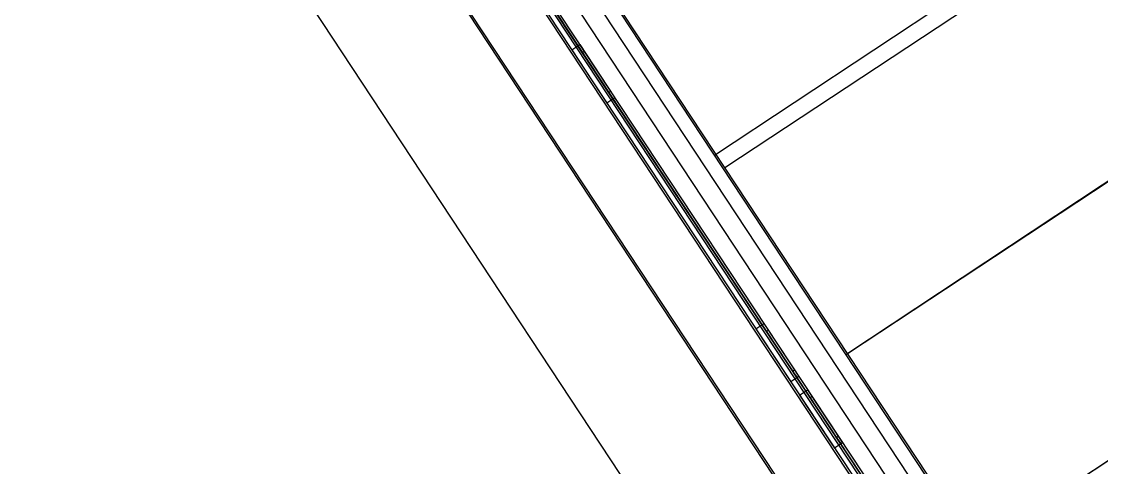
# Model space of a CAD drawing. Header units: metres. Extents: x 302064 to 305578, y 6265466 to 6271990.
# Drawn here: x 302962.2 to 303030.1, y 6265510.3 to 6265538.4 of the extents above; entities that cross this region are included whole.
import ezdxf

# ---------------------------------------------------------------- set-up
doc = ezdxf.new("R2010")
doc.units = ezdxf.units.M
doc.layers.get('0').update_dxf_attribs({"color": 6})
for name, color, linetype in [('BDY', 252, 'Continuous'), ('DEVELOP', 2, 'Continuous'), ('ROAD_KERB', 253, 'Continuous'), ('ROAD_KERB-BACK', 8, 'Continuous'), ('ROAD_KERB-LIP', 8, 'Continuous'), ('XR01255_CC_DES$0$FOOTPATH', 252, 'Continuous'), ('XR01255_CC_DES$0$ROAD_CONTROL', 252, 'Continuous'), ('XR01255_CC_DES$0$ROAD_KERB', 252, 'Continuous'), ('XR01255_CC_DES$0$ROAD_KERB-BACK', 252, 'Continuous'), ('XR01255_CC_DES$0$ROAD_KERB-LIP', 252, 'Continuous'), ('XR01255_CC_LOT_LAYOUT$0$F_LOT', 252, 'Continuous'), ('XR01255_CC_LOT_LAYOUT$0$ST1_BDY', 252, 'Continuous'), ('XR01255_CC_LOT_LAYOUT$0$ST1_LOTS', 252, 'Continuous')]:
    doc.layers.add(name, color=color, linetype=linetype)

# ---------------------------------------------------------------- blocks, each defined once
blk = doc.blocks.new('A$C6F1F0823')
at = {"layer": 'BDY'}
for p, q in [((10.552, 95.979), (71.022, 4.408)), ((3.882, 91.562), (64.346, 0)), ((115.316, 68.718), (54.9, 28.822)), ((77.394, 60.452), (47.186, 40.504)), ((123.377, 56.511), (62.961, 16.615))]:
    blk.add_line(p, q, dxfattribs=at)
at = {"layer": 'ROAD_KERB'}
blk.add_line((15.803, 81.676), (67.828, 2.893), dxfattribs=at)
for points in [[(37.928, 48.172), (40.132, 44.834)], [(37.928, 48.172), (40.132, 44.834)], [(37.928, 48.172), (40.132, 44.834)], [(37.928, 48.172), (40.132, 44.834)], [(37.928, 48.172), (40.132, 44.834)], [(37.928, 48.172), (40.132, 44.834)], [(37.928, 48.172), (40.132, 44.834)], [(37.928, 48.172), (40.132, 44.834)], [(37.928, 48.172), (40.132, 44.834)], [(37.928, 48.172), (40.132, 44.834)], [(37.928, 48.172), (40.132, 44.834)], [(37.928, 48.172), (40.132, 44.834)], [(37.928, 48.172), (40.132, 44.834)], [(37.928, 48.172), (40.132, 44.834)], [(37.928, 48.172), (40.132, 44.834)], [(37.928, 48.172), (40.132, 44.834)], [(37.928, 48.172), (40.132, 44.834)], [(37.928, 48.172), (40.132, 44.834)], [(37.928, 48.172), (40.132, 44.834)], [(37.928, 48.172), (40.132, 44.834)], [(37.928, 48.172), (40.132, 44.834)], [(37.928, 48.172), (40.132, 44.834)], [(37.928, 48.172), (40.132, 44.834)], [(37.928, 48.172), (40.132, 44.834)], [(37.928, 48.172), (40.132, 44.834)], [(37.928, 48.172), (40.132, 44.834)], [(37.928, 48.172), (40.132, 44.834)], [(37.928, 48.172), (40.132, 44.834)], [(37.928, 48.172), (40.132, 44.834)], [(37.928, 48.172), (40.132, 44.834)], [(37.928, 48.172), (40.132, 44.834)], [(37.928, 48.172), (40.132, 44.834)], [(37.928, 48.172), (40.132, 44.834)], [(37.928, 48.172), (40.132, 44.834)], [(37.928, 48.172), (40.132, 44.834)], [(37.928, 48.172), (40.132, 44.834)], [(37.928, 48.172), (40.132, 44.834)], [(37.928, 48.172), (40.132, 44.834)], [(37.928, 48.172), (40.132, 44.834)], [(37.928, 48.172), (40.132, 44.834)], [(37.928, 48.172), (40.132, 44.834)], [(37.928, 48.172), (40.132, 44.834)], [(37.928, 48.172), (40.132, 44.834)], [(37.928, 48.172), (40.132, 44.834)], [(37.928, 48.172), (40.132, 44.834)], [(37.928, 48.172), (40.132, 44.834)], [(37.928, 48.172), (40.132, 44.834)], [(37.928, 48.172), (40.132, 44.834)], [(37.928, 48.172), (40.132, 44.834)], [(37.928, 48.172), (40.132, 44.834)], [(49.5, 30.648), (51.704, 27.31)], [(49.5, 30.648), (51.704, 27.31)], [(49.5, 30.648), (51.704, 27.31)], [(49.5, 30.648), (51.704, 27.31)], [(49.5, 30.648), (51.704, 27.31)], [(49.5, 30.648), (51.704, 27.31)], [(49.5, 30.648), (51.704, 27.31)], [(49.5, 30.648), (51.704, 27.31)], [(49.5, 30.648), (51.704, 27.31)], [(49.5, 30.648), (51.704, 27.31)], [(49.5, 30.648), (51.704, 27.31)], [(49.5, 30.648), (51.704, 27.31)], [(49.5, 30.648), (51.704, 27.31)], [(49.5, 30.648), (51.704, 27.31)], [(49.5, 30.648), (51.704, 27.31)], [(49.5, 30.648), (51.704, 27.31)], [(49.5, 30.648), (51.704, 27.31)], [(49.5, 30.648), (51.704, 27.31)], [(49.5, 30.648), (51.704, 27.31)], [(49.5, 30.648), (51.704, 27.31)], [(49.5, 30.648), (51.704, 27.31)], [(49.5, 30.648), (51.704, 27.31)], [(52.255, 26.476), (54.46, 23.138)], [(52.255, 26.476), (54.46, 23.138)], [(52.255, 26.476), (54.46, 23.138)], [(52.255, 26.476), (54.46, 23.138)], [(52.255, 26.476), (54.46, 23.138)], [(52.255, 26.476), (54.46, 23.138)], [(52.255, 26.476), (54.46, 23.138)], [(52.255, 26.476), (54.46, 23.138)], [(52.255, 26.476), (54.46, 23.138)], [(52.255, 26.476), (54.46, 23.138)], [(52.255, 26.476), (54.46, 23.138)], [(52.255, 26.476), (54.46, 23.138)], [(52.255, 26.476), (54.46, 23.138)], [(52.255, 26.476), (54.46, 23.138)], [(52.255, 26.476), (54.46, 23.138)], [(52.255, 26.476), (54.46, 23.138)], [(52.255, 26.476), (54.46, 23.138)], [(52.255, 26.476), (54.46, 23.138)], [(52.255, 26.476), (54.46, 23.138)], [(52.255, 26.476), (54.46, 23.138)], [(52.255, 26.476), (54.46, 23.138)], [(52.255, 26.476), (54.46, 23.138)]]:
    blk.add_lwpolyline(points, dxfattribs=at)
at = {"layer": 'ROAD_KERB-BACK'}
blk.add_line((15.928, 81.759), (68.227, 2.562), dxfattribs=at)
for points in [[(38.053, 48.255), (40.257, 44.917)], [(38.053, 48.255), (40.257, 44.917)], [(38.053, 48.255), (40.257, 44.917)], [(38.053, 48.255), (40.257, 44.917)], [(38.053, 48.255), (40.257, 44.917)], [(38.053, 48.255), (40.257, 44.917)], [(38.053, 48.255), (40.257, 44.917)], [(38.053, 48.255), (40.257, 44.917)], [(38.053, 48.255), (40.257, 44.917)], [(38.053, 48.255), (40.257, 44.917)], [(38.053, 48.255), (40.257, 44.917)], [(38.053, 48.255), (40.257, 44.917)], [(38.053, 48.255), (40.257, 44.917)], [(38.053, 48.255), (40.257, 44.917)], [(38.053, 48.255), (40.257, 44.917)], [(38.053, 48.255), (40.257, 44.917)], [(38.053, 48.255), (40.257, 44.917)], [(38.053, 48.255), (40.257, 44.917)], [(38.053, 48.255), (40.257, 44.917)], [(38.053, 48.255), (40.257, 44.917)], [(38.053, 48.255), (40.257, 44.917)], [(38.053, 48.255), (40.257, 44.917)], [(38.053, 48.255), (40.257, 44.917)], [(38.053, 48.255), (40.257, 44.917)], [(38.053, 48.255), (40.257, 44.917)], [(38.053, 48.255), (40.257, 44.917)], [(38.053, 48.255), (40.257, 44.917)], [(38.053, 48.255), (40.257, 44.917)], [(38.053, 48.255), (40.257, 44.917)], [(38.053, 48.255), (40.257, 44.917)], [(38.053, 48.255), (40.257, 44.917)], [(38.053, 48.255), (40.257, 44.917)], [(38.053, 48.255), (40.257, 44.917)], [(38.053, 48.255), (40.257, 44.917)], [(38.053, 48.255), (40.257, 44.917)], [(38.053, 48.255), (40.257, 44.917)], [(38.053, 48.255), (40.257, 44.917)], [(38.053, 48.255), (40.257, 44.917)], [(38.053, 48.255), (40.257, 44.917)], [(38.053, 48.255), (40.257, 44.917)], [(38.053, 48.255), (40.257, 44.917)], [(38.053, 48.255), (40.257, 44.917)], [(38.053, 48.255), (40.257, 44.917)], [(38.053, 48.255), (40.257, 44.917)], [(38.053, 48.255), (40.257, 44.917)], [(38.053, 48.255), (40.257, 44.917)], [(38.053, 48.255), (40.257, 44.917)], [(38.053, 48.255), (40.257, 44.917)], [(38.053, 48.255), (40.257, 44.917)], [(38.053, 48.255), (40.257, 44.917)], [(37.953, 48.189), (38.204, 47.755)], [(37.953, 48.189), (38.204, 47.755)], [(37.953, 48.189), (38.204, 47.755)], [(37.953, 48.189), (38.204, 47.755)], [(37.953, 48.189), (38.204, 47.755)], [(37.953, 48.189), (38.204, 47.755)], [(37.953, 48.189), (38.204, 47.755)], [(37.953, 48.189), (38.204, 47.755)], [(37.953, 48.189), (38.204, 47.755)], [(37.953, 48.189), (38.204, 47.755)], [(37.953, 48.189), (38.204, 47.755)], [(37.953, 48.189), (38.204, 47.755)], [(37.953, 48.189), (38.204, 47.755)], [(37.953, 48.189), (38.204, 47.755)], [(37.953, 48.189), (38.204, 47.755)], [(37.953, 48.189), (38.204, 47.755)], [(37.953, 48.189), (38.204, 47.755)], [(37.953, 48.189), (38.204, 47.755)], [(37.953, 48.189), (38.204, 47.755)], [(37.953, 48.189), (38.204, 47.755)], [(37.953, 48.189), (38.204, 47.755)], [(37.953, 48.189), (38.204, 47.755)], [(37.953, 48.189), (38.204, 47.755)], [(37.953, 48.189), (38.204, 47.755)], [(37.953, 48.189), (38.204, 47.755)], [(37.953, 48.189), (38.204, 47.755)], [(37.953, 48.189), (38.204, 47.755)], [(37.953, 48.189), (38.204, 47.755)], [(37.953, 48.189), (38.204, 47.755)], [(37.953, 48.189), (38.204, 47.755)], [(37.953, 48.189), (38.204, 47.755)], [(37.953, 48.189), (38.204, 47.755)], [(37.953, 48.189), (38.204, 47.755)], [(37.953, 48.189), (38.204, 47.755)], [(37.953, 48.189), (38.204, 47.755)], [(37.953, 48.189), (38.204, 47.755)], [(37.953, 48.189), (38.204, 47.755)], [(37.953, 48.189), (38.204, 47.755)], [(37.953, 48.189), (38.204, 47.755)], [(37.953, 48.189), (38.204, 47.755)], [(37.953, 48.189), (38.204, 47.755)], [(37.953, 48.189), (38.204, 47.755)], [(37.953, 48.189), (38.204, 47.755)], [(37.953, 48.189), (38.204, 47.755)], [(37.953, 48.189), (38.204, 47.755)], [(37.953, 48.189), (38.204, 47.755)], [(37.953, 48.189), (38.204, 47.755)], [(37.953, 48.189), (38.204, 47.755)], [(37.953, 48.189), (38.204, 47.755)], [(37.953, 48.189), (38.204, 47.755)], [(38.204, 47.755), (38.329, 47.837)], [(38.204, 47.755), (38.329, 47.837)], [(38.204, 47.755), (38.329, 47.837)], [(38.204, 47.755), (38.329, 47.837)], [(38.204, 47.755), (38.329, 47.837)], [(38.204, 47.755), (38.329, 47.837)], [(38.204, 47.755), (38.329, 47.837)], [(38.204, 47.755), (38.329, 47.837)], [(38.204, 47.755), (38.329, 47.837)], [(38.204, 47.755), (38.329, 47.837)], [(38.204, 47.755), (38.329, 47.837)], [(38.204, 47.755), (38.329, 47.837)], [(38.204, 47.755), (38.329, 47.837)], [(38.204, 47.755), (38.329, 47.837)], [(38.204, 47.755), (38.329, 47.837)], [(38.204, 47.755), (38.329, 47.837)], [(38.204, 47.755), (38.329, 47.837)], [(38.204, 47.755), (38.329, 47.837)], [(38.204, 47.755), (38.329, 47.837)], [(38.204, 47.755), (38.329, 47.837)], [(38.204, 47.755), (38.329, 47.837)], [(38.204, 47.755), (38.329, 47.837)], [(38.204, 47.755), (38.329, 47.837)], [(38.204, 47.755), (38.329, 47.837)], [(38.204, 47.755), (38.329, 47.837)], [(38.204, 47.755), (38.329, 47.837)], [(38.204, 47.755), (38.329, 47.837)], [(38.204, 47.755), (38.329, 47.837)], [(38.204, 47.755), (38.329, 47.837)], [(38.204, 47.755), (38.329, 47.837)], [(38.204, 47.755), (38.329, 47.837)], [(38.204, 47.755), (38.329, 47.837)], [(38.204, 47.755), (38.329, 47.837)], [(38.204, 47.755), (38.329, 47.837)], [(38.204, 47.755), (38.329, 47.837)], [(38.204, 47.755), (38.329, 47.837)], [(38.204, 47.755), (38.329, 47.837)], [(38.204, 47.755), (38.329, 47.837)], [(38.204, 47.755), (38.329, 47.837)], [(38.204, 47.755), (38.329, 47.837)], [(38.204, 47.755), (38.329, 47.837)], [(38.204, 47.755), (38.329, 47.837)], [(38.204, 47.755), (38.329, 47.837)], [(38.204, 47.755), (38.329, 47.837)], [(38.204, 47.755), (38.329, 47.837)], [(38.204, 47.755), (38.329, 47.837)], [(38.204, 47.755), (38.329, 47.837)], [(38.204, 47.755), (38.329, 47.837)], [(38.204, 47.755), (38.329, 47.837)], [(38.204, 47.755), (38.329, 47.837)], [(39.857, 45.251), (39.982, 45.334)], [(39.857, 45.251), (39.982, 45.334)], [(39.857, 45.251), (39.982, 45.334)], [(39.857, 45.251), (39.982, 45.334)], [(39.857, 45.251), (39.982, 45.334)], [(39.857, 45.251), (39.982, 45.334)], [(39.857, 45.251), (39.982, 45.334)], [(39.857, 45.251), (39.982, 45.334)], [(39.857, 45.251), (39.982, 45.334)], [(39.857, 45.251), (39.982, 45.334)], [(39.857, 45.251), (39.982, 45.334)], [(39.857, 45.251), (39.982, 45.334)], [(39.857, 45.251), (39.982, 45.334)], [(39.857, 45.251), (39.982, 45.334)], [(39.857, 45.251), (39.982, 45.334)], [(39.857, 45.251), (39.982, 45.334)], [(39.857, 45.251), (39.982, 45.334)], [(39.857, 45.251), (39.982, 45.334)], [(39.857, 45.251), (39.982, 45.334)], [(39.857, 45.251), (39.982, 45.334)], [(39.857, 45.251), (39.982, 45.334)], [(39.857, 45.251), (39.982, 45.334)], [(39.857, 45.251), (39.982, 45.334)], [(39.857, 45.251), (39.982, 45.334)], [(39.857, 45.251), (39.982, 45.334)], [(39.857, 45.251), (39.982, 45.334)], [(39.857, 45.251), (39.982, 45.334)], [(39.857, 45.251), (39.982, 45.334)], [(39.857, 45.251), (39.982, 45.334)], [(39.857, 45.251), (39.982, 45.334)], [(39.857, 45.251), (39.982, 45.334)], [(39.857, 45.251), (39.982, 45.334)], [(39.857, 45.251), (39.982, 45.334)], [(39.857, 45.251), (39.982, 45.334)], [(39.857, 45.251), (39.982, 45.334)], [(39.857, 45.251), (39.982, 45.334)], [(39.857, 45.251), (39.982, 45.334)], [(39.857, 45.251), (39.982, 45.334)], [(39.857, 45.251), (39.982, 45.334)], [(39.857, 45.251), (39.982, 45.334)], [(39.857, 45.251), (39.982, 45.334)], [(39.857, 45.251), (39.982, 45.334)], [(39.857, 45.251), (39.982, 45.334)], [(39.857, 45.251), (39.982, 45.334)], [(39.857, 45.251), (39.982, 45.334)], [(39.857, 45.251), (39.982, 45.334)], [(39.857, 45.251), (39.982, 45.334)], [(39.857, 45.251), (39.982, 45.334)], [(39.857, 45.251), (39.982, 45.334)], [(39.857, 45.251), (39.982, 45.334)], [(39.857, 45.251), (40.157, 44.851)], [(39.857, 45.251), (40.157, 44.851)], [(39.857, 45.251), (40.157, 44.851)], [(39.857, 45.251), (40.157, 44.851)], [(39.857, 45.251), (40.157, 44.851)], [(39.857, 45.251), (40.157, 44.851)], [(39.857, 45.251), (40.157, 44.851)], [(39.857, 45.251), (40.157, 44.851)], [(39.857, 45.251), (40.157, 44.851)], [(39.857, 45.251), (40.157, 44.851)], [(39.857, 45.251), (40.157, 44.851)], [(39.857, 45.251), (40.157, 44.851)], [(39.857, 45.251), (40.157, 44.851)], [(39.857, 45.251), (40.157, 44.851)], [(39.857, 45.251), (40.157, 44.851)], [(39.857, 45.251), (40.157, 44.851)], [(39.857, 45.251), (40.157, 44.851)], [(39.857, 45.251), (40.157, 44.851)], [(39.857, 45.251), (40.157, 44.851)], [(39.857, 45.251), (40.157, 44.851)], [(39.857, 45.251), (40.157, 44.851)], [(39.857, 45.251), (40.157, 44.851)], [(39.857, 45.251), (40.157, 44.851)], [(39.857, 45.251), (40.157, 44.851)], [(39.857, 45.251), (40.157, 44.851)], [(39.857, 45.251), (40.157, 44.851)], [(39.857, 45.251), (40.157, 44.851)], [(39.857, 45.251), (40.157, 44.851)], [(39.857, 45.251), (40.157, 44.851)], [(39.857, 45.251), (40.157, 44.851)], [(39.857, 45.251), (40.157, 44.851)], [(39.857, 45.251), (40.157, 44.851)], [(39.857, 45.251), (40.157, 44.851)], [(39.857, 45.251), (40.157, 44.851)], [(39.857, 45.251), (40.157, 44.851)], [(39.857, 45.251), (40.157, 44.851)], [(39.857, 45.251), (40.157, 44.851)], [(39.857, 45.251), (40.157, 44.851)], [(39.857, 45.251), (40.157, 44.851)], [(39.857, 45.251), (40.157, 44.851)], [(39.857, 45.251), (40.157, 44.851)], [(39.857, 45.251), (40.157, 44.851)], [(39.857, 45.251), (40.157, 44.851)], [(39.857, 45.251), (40.157, 44.851)], [(39.857, 45.251), (40.157, 44.851)], [(39.857, 45.251), (40.157, 44.851)], [(39.857, 45.251), (40.157, 44.851)], [(39.857, 45.251), (40.157, 44.851)], [(39.857, 45.251), (40.157, 44.851)], [(39.857, 45.251), (40.157, 44.851)], [(49.525, 30.665), (49.776, 30.231)], [(49.525, 30.665), (49.776, 30.231)], [(49.525, 30.665), (49.776, 30.231)], [(49.525, 30.665), (49.776, 30.231)], [(49.525, 30.665), (49.776, 30.231)], [(49.525, 30.665), (49.776, 30.231)], [(49.525, 30.665), (49.776, 30.231)], [(49.525, 30.665), (49.776, 30.231)], [(49.525, 30.665), (49.776, 30.231)], [(49.525, 30.665), (49.776, 30.231)], [(49.525, 30.665), (49.776, 30.231)], [(49.525, 30.665), (49.776, 30.231)], [(49.525, 30.665), (49.776, 30.231)], [(49.525, 30.665), (49.776, 30.231)], [(49.525, 30.665), (49.776, 30.231)], [(49.525, 30.665), (49.776, 30.231)], [(49.525, 30.665), (49.776, 30.231)], [(49.525, 30.665), (49.776, 30.231)], [(49.525, 30.665), (49.776, 30.231)], [(49.525, 30.665), (49.776, 30.231)], [(49.525, 30.665), (49.776, 30.231)], [(49.525, 30.665), (49.776, 30.231)], [(49.625, 30.731), (51.829, 27.393)], [(49.625, 30.731), (51.829, 27.393)], [(49.625, 30.731), (51.829, 27.393)], [(49.625, 30.731), (51.829, 27.393)], [(49.625, 30.731), (51.829, 27.393)], [(49.625, 30.731), (51.829, 27.393)], [(49.625, 30.731), (51.829, 27.393)], [(49.625, 30.731), (51.829, 27.393)], [(49.625, 30.731), (51.829, 27.393)], [(49.625, 30.731), (51.829, 27.393)], [(49.625, 30.731), (51.829, 27.393)], [(49.625, 30.731), (51.829, 27.393)], [(49.625, 30.731), (51.829, 27.393)], [(49.625, 30.731), (51.829, 27.393)], [(49.625, 30.731), (51.829, 27.393)], [(49.625, 30.731), (51.829, 27.393)], [(49.625, 30.731), (51.829, 27.393)], [(49.625, 30.731), (51.829, 27.393)], [(49.625, 30.731), (51.829, 27.393)], [(49.625, 30.731), (51.829, 27.393)], [(49.625, 30.731), (51.829, 27.393)], [(49.625, 30.731), (51.829, 27.393)], [(49.776, 30.231), (49.901, 30.314)], [(49.776, 30.231), (49.901, 30.314)], [(49.776, 30.231), (49.901, 30.314)], [(49.776, 30.231), (49.901, 30.314)], [(49.776, 30.231), (49.901, 30.314)], [(49.776, 30.231), (49.901, 30.314)], [(49.776, 30.231), (49.901, 30.314)], [(49.776, 30.231), (49.901, 30.314)], [(49.776, 30.231), (49.901, 30.314)], [(49.776, 30.231), (49.901, 30.314)], [(49.776, 30.231), (49.901, 30.314)], [(49.776, 30.231), (49.901, 30.314)], [(49.776, 30.231), (49.901, 30.314)], [(49.776, 30.231), (49.901, 30.314)], [(49.776, 30.231), (49.901, 30.314)], [(49.776, 30.231), (49.901, 30.314)], [(49.776, 30.231), (49.901, 30.314)], [(49.776, 30.231), (49.901, 30.314)], [(49.776, 30.231), (49.901, 30.314)], [(49.776, 30.231), (49.901, 30.314)], [(49.776, 30.231), (49.901, 30.314)], [(49.776, 30.231), (49.901, 30.314)], [(51.429, 27.727), (51.554, 27.81)], [(51.429, 27.727), (51.554, 27.81)], [(51.429, 27.727), (51.554, 27.81)], [(51.429, 27.727), (51.554, 27.81)], [(51.429, 27.727), (51.554, 27.81)], [(51.429, 27.727), (51.554, 27.81)], [(51.429, 27.727), (51.554, 27.81)], [(51.429, 27.727), (51.554, 27.81)], [(51.429, 27.727), (51.554, 27.81)], [(51.429, 27.727), (51.554, 27.81)], [(51.429, 27.727), (51.554, 27.81)], [(51.429, 27.727), (51.554, 27.81)], [(51.429, 27.727), (51.554, 27.81)], [(51.429, 27.727), (51.554, 27.81)], [(51.429, 27.727), (51.554, 27.81)], [(51.429, 27.727), (51.554, 27.81)], [(51.429, 27.727), (51.554, 27.81)], [(51.429, 27.727), (51.554, 27.81)], [(51.429, 27.727), (51.554, 27.81)], [(51.429, 27.727), (51.554, 27.81)], [(51.429, 27.727), (51.554, 27.81)], [(51.429, 27.727), (51.554, 27.81)], [(51.429, 27.727), (51.729, 27.327)], [(51.429, 27.727), (51.729, 27.327)], [(51.429, 27.727), (51.729, 27.327)], [(51.429, 27.727), (51.729, 27.327)], [(51.429, 27.727), (51.729, 27.327)], [(51.429, 27.727), (51.729, 27.327)], [(51.429, 27.727), (51.729, 27.327)], [(51.429, 27.727), (51.729, 27.327)], [(51.429, 27.727), (51.729, 27.327)], [(51.429, 27.727), (51.729, 27.327)], [(51.429, 27.727), (51.729, 27.327)], [(51.429, 27.727), (51.729, 27.327)], [(51.429, 27.727), (51.729, 27.327)], [(51.429, 27.727), (51.729, 27.327)], [(51.429, 27.727), (51.729, 27.327)], [(51.429, 27.727), (51.729, 27.327)], [(51.429, 27.727), (51.729, 27.327)], [(51.429, 27.727), (51.729, 27.327)], [(51.429, 27.727), (51.729, 27.327)], [(51.429, 27.727), (51.729, 27.327)], [(51.429, 27.727), (51.729, 27.327)], [(51.429, 27.727), (51.729, 27.327)], [(52.28, 26.492), (52.531, 26.059)], [(52.28, 26.492), (52.531, 26.059)], [(52.28, 26.492), (52.531, 26.059)], [(52.28, 26.492), (52.531, 26.059)], [(52.28, 26.492), (52.531, 26.059)], [(52.28, 26.492), (52.531, 26.059)], [(52.28, 26.492), (52.531, 26.059)], [(52.28, 26.492), (52.531, 26.059)], [(52.28, 26.492), (52.531, 26.059)], [(52.28, 26.492), (52.531, 26.059)], [(52.28, 26.492), (52.531, 26.059)], [(52.28, 26.492), (52.531, 26.059)], [(52.28, 26.492), (52.531, 26.059)], [(52.28, 26.492), (52.531, 26.059)], [(52.28, 26.492), (52.531, 26.059)], [(52.28, 26.492), (52.531, 26.059)], [(52.28, 26.492), (52.531, 26.059)], [(52.28, 26.492), (52.531, 26.059)], [(52.28, 26.492), (52.531, 26.059)], [(52.28, 26.492), (52.531, 26.059)], [(52.28, 26.492), (52.531, 26.059)], [(52.28, 26.492), (52.531, 26.059)], [(52.381, 26.558), (54.585, 23.221)], [(52.381, 26.558), (54.585, 23.221)], [(52.381, 26.558), (54.585, 23.221)], [(52.381, 26.558), (54.585, 23.221)], [(52.381, 26.558), (54.585, 23.221)], [(52.381, 26.558), (54.585, 23.221)], [(52.381, 26.558), (54.585, 23.221)], [(52.381, 26.558), (54.585, 23.221)], [(52.381, 26.558), (54.585, 23.221)], [(52.381, 26.558), (54.585, 23.221)], [(52.381, 26.558), (54.585, 23.221)], [(52.381, 26.558), (54.585, 23.221)], [(52.381, 26.558), (54.585, 23.221)], [(52.381, 26.558), (54.585, 23.221)], [(52.381, 26.558), (54.585, 23.221)], [(52.381, 26.558), (54.585, 23.221)], [(52.381, 26.558), (54.585, 23.221)], [(52.381, 26.558), (54.585, 23.221)], [(52.381, 26.558), (54.585, 23.221)], [(52.381, 26.558), (54.585, 23.221)], [(52.381, 26.558), (54.585, 23.221)], [(52.381, 26.558), (54.585, 23.221)], [(52.531, 26.059), (52.656, 26.141)], [(52.531, 26.059), (52.656, 26.141)], [(52.531, 26.059), (52.656, 26.141)], [(52.531, 26.059), (52.656, 26.141)], [(52.531, 26.059), (52.656, 26.141)], [(52.531, 26.059), (52.656, 26.141)], [(52.531, 26.059), (52.656, 26.141)], [(52.531, 26.059), (52.656, 26.141)], [(52.531, 26.059), (52.656, 26.141)], [(52.531, 26.059), (52.656, 26.141)], [(52.531, 26.059), (52.656, 26.141)], [(52.531, 26.059), (52.656, 26.141)], [(52.531, 26.059), (52.656, 26.141)], [(52.531, 26.059), (52.656, 26.141)], [(52.531, 26.059), (52.656, 26.141)], [(52.531, 26.059), (52.656, 26.141)], [(52.531, 26.059), (52.656, 26.141)], [(52.531, 26.059), (52.656, 26.141)], [(52.531, 26.059), (52.656, 26.141)], [(52.531, 26.059), (52.656, 26.141)], [(52.531, 26.059), (52.656, 26.141)], [(52.531, 26.059), (52.656, 26.141)], [(54.184, 23.555), (54.309, 23.638)], [(54.184, 23.555), (54.309, 23.638)], [(54.184, 23.555), (54.309, 23.638)], [(54.184, 23.555), (54.309, 23.638)], [(54.184, 23.555), (54.309, 23.638)], [(54.184, 23.555), (54.309, 23.638)], [(54.184, 23.555), (54.309, 23.638)], [(54.184, 23.555), (54.309, 23.638)], [(54.184, 23.555), (54.309, 23.638)], [(54.184, 23.555), (54.309, 23.638)], [(54.184, 23.555), (54.309, 23.638)], [(54.184, 23.555), (54.309, 23.638)], [(54.184, 23.555), (54.309, 23.638)], [(54.184, 23.555), (54.309, 23.638)], [(54.184, 23.555), (54.309, 23.638)], [(54.184, 23.555), (54.309, 23.638)], [(54.184, 23.555), (54.309, 23.638)], [(54.184, 23.555), (54.309, 23.638)], [(54.184, 23.555), (54.309, 23.638)], [(54.184, 23.555), (54.309, 23.638)], [(54.184, 23.555), (54.309, 23.638)], [(54.184, 23.555), (54.309, 23.638)], [(54.184, 23.555), (54.485, 23.154)], [(54.184, 23.555), (54.485, 23.154)], [(54.184, 23.555), (54.485, 23.154)], [(54.184, 23.555), (54.485, 23.154)], [(54.184, 23.555), (54.485, 23.154)], [(54.184, 23.555), (54.485, 23.154)], [(54.184, 23.555), (54.485, 23.154)], [(54.184, 23.555), (54.485, 23.154)], [(54.184, 23.555), (54.485, 23.154)], [(54.184, 23.555), (54.485, 23.154)], [(54.184, 23.555), (54.485, 23.154)], [(54.184, 23.555), (54.485, 23.154)], [(54.184, 23.555), (54.485, 23.154)], [(54.184, 23.555), (54.485, 23.154)], [(54.184, 23.555), (54.485, 23.154)], [(54.184, 23.555), (54.485, 23.154)], [(54.184, 23.555), (54.485, 23.154)], [(54.184, 23.555), (54.485, 23.154)], [(54.184, 23.555), (54.485, 23.154)], [(54.184, 23.555), (54.485, 23.154)], [(54.184, 23.555), (54.485, 23.154)], [(54.184, 23.555), (54.485, 23.154)]]:
    blk.add_lwpolyline(points, dxfattribs=at)
at = {"layer": 'ROAD_KERB-LIP'}
blk.add_line((15.428, 81.428), (67.453, 2.645), dxfattribs=at)
for points in [[(37.552, 47.924), (38.053, 48.255)], [(37.552, 47.924), (38.053, 48.255)], [(37.552, 47.924), (38.053, 48.255)], [(37.552, 47.924), (38.053, 48.255)], [(37.552, 47.924), (38.053, 48.255)], [(37.552, 47.924), (38.053, 48.255)], [(37.552, 47.924), (38.053, 48.255)], [(37.552, 47.924), (38.053, 48.255)], [(37.552, 47.924), (38.053, 48.255)], [(37.552, 47.924), (38.053, 48.255)], [(37.552, 47.924), (38.053, 48.255)], [(37.552, 47.924), (38.053, 48.255)], [(37.552, 47.924), (38.053, 48.255)], [(37.552, 47.924), (38.053, 48.255)], [(37.552, 47.924), (38.053, 48.255)], [(37.552, 47.924), (38.053, 48.255)], [(37.552, 47.924), (38.053, 48.255)], [(37.552, 47.924), (38.053, 48.255)], [(37.552, 47.924), (38.053, 48.255)], [(37.552, 47.924), (38.053, 48.255)], [(37.552, 47.924), (38.053, 48.255)], [(37.552, 47.924), (38.053, 48.255)], [(37.552, 47.924), (38.053, 48.255)], [(37.552, 47.924), (38.053, 48.255)], [(37.552, 47.924), (38.053, 48.255)], [(37.552, 47.924), (38.053, 48.255)], [(37.552, 47.924), (38.053, 48.255)], [(37.552, 47.924), (38.053, 48.255)], [(37.552, 47.924), (38.053, 48.255)], [(37.552, 47.924), (38.053, 48.255)], [(37.552, 47.924), (38.053, 48.255)], [(37.552, 47.924), (38.053, 48.255)], [(37.552, 47.924), (38.053, 48.255)], [(37.552, 47.924), (38.053, 48.255)], [(37.552, 47.924), (38.053, 48.255)], [(37.552, 47.924), (38.053, 48.255)], [(37.552, 47.924), (38.053, 48.255)], [(37.552, 47.924), (38.053, 48.255)], [(37.552, 47.924), (38.053, 48.255)], [(37.552, 47.924), (38.053, 48.255)], [(37.552, 47.924), (38.053, 48.255)], [(37.552, 47.924), (38.053, 48.255)], [(37.552, 47.924), (38.053, 48.255)], [(37.552, 47.924), (38.053, 48.255)], [(37.552, 47.924), (38.053, 48.255)], [(37.552, 47.924), (38.053, 48.255)], [(37.552, 47.924), (38.053, 48.255)], [(37.552, 47.924), (38.053, 48.255)], [(37.552, 47.924), (38.053, 48.255)], [(37.552, 47.924), (38.053, 48.255)], [(37.552, 47.924), (39.757, 44.586)], [(37.552, 47.924), (39.757, 44.586)], [(37.552, 47.924), (39.757, 44.586)], [(37.552, 47.924), (39.757, 44.586)], [(37.552, 47.924), (39.757, 44.586)], [(37.552, 47.924), (39.757, 44.586)], [(37.552, 47.924), (39.757, 44.586)], [(37.552, 47.924), (39.757, 44.586)], [(37.552, 47.924), (39.757, 44.586)], [(37.552, 47.924), (39.757, 44.586)], [(37.552, 47.924), (39.757, 44.586)], [(37.552, 47.924), (39.757, 44.586)], [(37.552, 47.924), (39.757, 44.586)], [(37.552, 47.924), (39.757, 44.586)], [(37.552, 47.924), (39.757, 44.586)], [(37.552, 47.924), (39.757, 44.586)], [(37.552, 47.924), (39.757, 44.586)], [(37.552, 47.924), (39.757, 44.586)], [(37.552, 47.924), (39.757, 44.586)], [(37.552, 47.924), (39.757, 44.586)], [(37.552, 47.924), (39.757, 44.586)], [(37.552, 47.924), (39.757, 44.586)], [(37.552, 47.924), (39.757, 44.586)], [(37.552, 47.924), (39.757, 44.586)], [(37.552, 47.924), (39.757, 44.586)], [(37.552, 47.924), (39.757, 44.586)], [(37.552, 47.924), (39.757, 44.586)], [(37.552, 47.924), (39.757, 44.586)], [(37.552, 47.924), (39.757, 44.586)], [(37.552, 47.924), (39.757, 44.586)], [(37.552, 47.924), (39.757, 44.586)], [(37.552, 47.924), (39.757, 44.586)], [(37.552, 47.924), (39.757, 44.586)], [(37.552, 47.924), (39.757, 44.586)], [(37.552, 47.924), (39.757, 44.586)], [(37.552, 47.924), (39.757, 44.586)], [(37.552, 47.924), (39.757, 44.586)], [(37.552, 47.924), (39.757, 44.586)], [(37.552, 47.924), (39.757, 44.586)], [(37.552, 47.924), (39.757, 44.586)], [(37.552, 47.924), (39.757, 44.586)], [(37.552, 47.924), (39.757, 44.586)], [(37.552, 47.924), (39.757, 44.586)], [(37.552, 47.924), (39.757, 44.586)], [(37.552, 47.924), (39.757, 44.586)], [(37.552, 47.924), (39.757, 44.586)], [(37.552, 47.924), (39.757, 44.586)], [(37.552, 47.924), (39.757, 44.586)], [(37.552, 47.924), (39.757, 44.586)], [(37.552, 47.924), (39.757, 44.586)], [(40.257, 44.917), (39.757, 44.586)], [(40.257, 44.917), (39.757, 44.586)], [(40.257, 44.917), (39.757, 44.586)], [(40.257, 44.917), (39.757, 44.586)], [(40.257, 44.917), (39.757, 44.586)], [(40.257, 44.917), (39.757, 44.586)], [(40.257, 44.917), (39.757, 44.586)], [(40.257, 44.917), (39.757, 44.586)], [(40.257, 44.917), (39.757, 44.586)], [(40.257, 44.917), (39.757, 44.586)], [(40.257, 44.917), (39.757, 44.586)], [(40.257, 44.917), (39.757, 44.586)], [(40.257, 44.917), (39.757, 44.586)], [(40.257, 44.917), (39.757, 44.586)], [(40.257, 44.917), (39.757, 44.586)], [(40.257, 44.917), (39.757, 44.586)], [(40.257, 44.917), (39.757, 44.586)], [(40.257, 44.917), (39.757, 44.586)], [(40.257, 44.917), (39.757, 44.586)], [(40.257, 44.917), (39.757, 44.586)], [(40.257, 44.917), (39.757, 44.586)], [(40.257, 44.917), (39.757, 44.586)], [(40.257, 44.917), (39.757, 44.586)], [(40.257, 44.917), (39.757, 44.586)], [(40.257, 44.917), (39.757, 44.586)], [(40.257, 44.917), (39.757, 44.586)], [(40.257, 44.917), (39.757, 44.586)], [(40.257, 44.917), (39.757, 44.586)], [(40.257, 44.917), (39.757, 44.586)], [(40.257, 44.917), (39.757, 44.586)], [(40.257, 44.917), (39.757, 44.586)], [(40.257, 44.917), (39.757, 44.586)], [(40.257, 44.917), (39.757, 44.586)], [(40.257, 44.917), (39.757, 44.586)], [(40.257, 44.917), (39.757, 44.586)], [(40.257, 44.917), (39.757, 44.586)], [(40.257, 44.917), (39.757, 44.586)], [(40.257, 44.917), (39.757, 44.586)], [(40.257, 44.917), (39.757, 44.586)], [(40.257, 44.917), (39.757, 44.586)], [(40.257, 44.917), (39.757, 44.586)], [(40.257, 44.917), (39.757, 44.586)], [(40.257, 44.917), (39.757, 44.586)], [(40.257, 44.917), (39.757, 44.586)], [(40.257, 44.917), (39.757, 44.586)], [(40.257, 44.917), (39.757, 44.586)], [(40.257, 44.917), (39.757, 44.586)], [(40.257, 44.917), (39.757, 44.586)], [(40.257, 44.917), (39.757, 44.586)], [(40.257, 44.917), (39.757, 44.586)], [(49.125, 30.4), (49.625, 30.731)], [(49.125, 30.4), (49.625, 30.731)], [(49.125, 30.4), (49.625, 30.731)], [(49.125, 30.4), (49.625, 30.731)], [(49.125, 30.4), (49.625, 30.731)], [(49.125, 30.4), (49.625, 30.731)], [(49.125, 30.4), (49.625, 30.731)], [(49.125, 30.4), (49.625, 30.731)], [(49.125, 30.4), (49.625, 30.731)], [(49.125, 30.4), (49.625, 30.731)], [(49.125, 30.4), (49.625, 30.731)], [(49.125, 30.4), (49.625, 30.731)], [(49.125, 30.4), (49.625, 30.731)], [(49.125, 30.4), (49.625, 30.731)], [(49.125, 30.4), (49.625, 30.731)], [(49.125, 30.4), (49.625, 30.731)], [(49.125, 30.4), (49.625, 30.731)], [(49.125, 30.4), (49.625, 30.731)], [(49.125, 30.4), (49.625, 30.731)], [(49.125, 30.4), (49.625, 30.731)], [(49.125, 30.4), (49.625, 30.731)], [(49.125, 30.4), (49.625, 30.731)], [(49.125, 30.4), (51.329, 27.062)], [(49.125, 30.4), (51.329, 27.062)], [(49.125, 30.4), (51.329, 27.062)], [(49.125, 30.4), (51.329, 27.062)], [(49.125, 30.4), (51.329, 27.062)], [(49.125, 30.4), (51.329, 27.062)], [(49.125, 30.4), (51.329, 27.062)], [(49.125, 30.4), (51.329, 27.062)], [(49.125, 30.4), (51.329, 27.062)], [(49.125, 30.4), (51.329, 27.062)], [(49.125, 30.4), (51.329, 27.062)], [(49.125, 30.4), (51.329, 27.062)], [(49.125, 30.4), (51.329, 27.062)], [(49.125, 30.4), (51.329, 27.062)], [(49.125, 30.4), (51.329, 27.062)], [(49.125, 30.4), (51.329, 27.062)], [(49.125, 30.4), (51.329, 27.062)], [(49.125, 30.4), (51.329, 27.062)], [(49.125, 30.4), (51.329, 27.062)], [(49.125, 30.4), (51.329, 27.062)], [(49.125, 30.4), (51.329, 27.062)], [(49.125, 30.4), (51.329, 27.062)], [(51.829, 27.393), (51.329, 27.062)], [(51.829, 27.393), (51.329, 27.062)], [(51.829, 27.393), (51.329, 27.062)], [(51.829, 27.393), (51.329, 27.062)], [(51.829, 27.393), (51.329, 27.062)], [(51.829, 27.393), (51.329, 27.062)], [(51.829, 27.393), (51.329, 27.062)], [(51.829, 27.393), (51.329, 27.062)], [(51.829, 27.393), (51.329, 27.062)], [(51.829, 27.393), (51.329, 27.062)], [(51.829, 27.393), (51.329, 27.062)], [(51.829, 27.393), (51.329, 27.062)], [(51.829, 27.393), (51.329, 27.062)], [(51.829, 27.393), (51.329, 27.062)], [(51.829, 27.393), (51.329, 27.062)], [(51.829, 27.393), (51.329, 27.062)], [(51.829, 27.393), (51.329, 27.062)], [(51.829, 27.393), (51.329, 27.062)], [(51.829, 27.393), (51.329, 27.062)], [(51.829, 27.393), (51.329, 27.062)], [(51.829, 27.393), (51.329, 27.062)], [(51.829, 27.393), (51.329, 27.062)], [(51.88, 26.228), (52.381, 26.558)], [(51.88, 26.228), (52.381, 26.558)], [(51.88, 26.228), (52.381, 26.558)], [(51.88, 26.228), (52.381, 26.558)], [(51.88, 26.228), (52.381, 26.558)], [(51.88, 26.228), (52.381, 26.558)], [(51.88, 26.228), (52.381, 26.558)], [(51.88, 26.228), (52.381, 26.558)], [(51.88, 26.228), (52.381, 26.558)], [(51.88, 26.228), (52.381, 26.558)], [(51.88, 26.228), (52.381, 26.558)], [(51.88, 26.228), (52.381, 26.558)], [(51.88, 26.228), (52.381, 26.558)], [(51.88, 26.228), (52.381, 26.558)], [(51.88, 26.228), (52.381, 26.558)], [(51.88, 26.228), (52.381, 26.558)], [(51.88, 26.228), (52.381, 26.558)], [(51.88, 26.228), (52.381, 26.558)], [(51.88, 26.228), (52.381, 26.558)], [(51.88, 26.228), (52.381, 26.558)], [(51.88, 26.228), (52.381, 26.558)], [(51.88, 26.228), (52.381, 26.558)], [(51.88, 26.228), (54.084, 22.89)], [(51.88, 26.228), (54.084, 22.89)], [(51.88, 26.228), (54.084, 22.89)], [(51.88, 26.228), (54.084, 22.89)], [(51.88, 26.228), (54.084, 22.89)], [(51.88, 26.228), (54.084, 22.89)], [(51.88, 26.228), (54.084, 22.89)], [(51.88, 26.228), (54.084, 22.89)], [(51.88, 26.228), (54.084, 22.89)], [(51.88, 26.228), (54.084, 22.89)], [(51.88, 26.228), (54.084, 22.89)], [(51.88, 26.228), (54.084, 22.89)], [(51.88, 26.228), (54.084, 22.89)], [(51.88, 26.228), (54.084, 22.89)], [(51.88, 26.228), (54.084, 22.89)], [(51.88, 26.228), (54.084, 22.89)], [(51.88, 26.228), (54.084, 22.89)], [(51.88, 26.228), (54.084, 22.89)], [(51.88, 26.228), (54.084, 22.89)], [(51.88, 26.228), (54.084, 22.89)], [(51.88, 26.228), (54.084, 22.89)], [(51.88, 26.228), (54.084, 22.89)], [(54.585, 23.221), (54.084, 22.89)], [(54.585, 23.221), (54.084, 22.89)], [(54.585, 23.221), (54.084, 22.89)], [(54.585, 23.221), (54.084, 22.89)], [(54.585, 23.221), (54.084, 22.89)], [(54.585, 23.221), (54.084, 22.89)], [(54.585, 23.221), (54.084, 22.89)], [(54.585, 23.221), (54.084, 22.89)], [(54.585, 23.221), (54.084, 22.89)], [(54.585, 23.221), (54.084, 22.89)], [(54.585, 23.221), (54.084, 22.89)], [(54.585, 23.221), (54.084, 22.89)], [(54.585, 23.221), (54.084, 22.89)], [(54.585, 23.221), (54.084, 22.89)], [(54.585, 23.221), (54.084, 22.89)], [(54.585, 23.221), (54.084, 22.89)], [(54.585, 23.221), (54.084, 22.89)], [(54.585, 23.221), (54.084, 22.89)], [(54.585, 23.221), (54.084, 22.89)], [(54.585, 23.221), (54.084, 22.89)], [(54.585, 23.221), (54.084, 22.89)], [(54.585, 23.221), (54.084, 22.89)]]:
    blk.add_lwpolyline(points, dxfattribs=at)
blk = doc.blocks.new('A$C07AF69C9')
at = {"layer": 'XR01255_CC_DES$0$FOOTPATH'}
for p, q in [((43.45, 113.509), (101.548, 25.436)), ((44.725, 113.755), (102.549, 26.097))]:
    blk.add_line(p, q, dxfattribs=at)
at = {"layer": 'XR01255_CC_DES$0$ROAD_CONTROL'}
blk.add_line((30.694, 122.131), (96.623, 22.188), dxfattribs=at)
at = {"layer": 'XR01255_CC_DES$0$ROAD_KERB'}
blk.add_lwpolyline([(100.379, 24.666), (42.737, 112.046)], dxfattribs=at)
at = {"layer": 'XR01255_CC_DES$0$ROAD_KERB-BACK'}
blk.add_lwpolyline([(100.504, 24.748), (42.862, 112.129)], dxfattribs=at)
at = {"layer": 'XR01255_CC_DES$0$ROAD_KERB-LIP'}
blk.add_lwpolyline([(100.003, 24.418), (42.362, 111.798)], dxfattribs=at)
at = {"layer": 'XR01255_CC_LOT_LAYOUT$0$F_LOT'}
blk.add_lwpolyline([(21.248, 103.762), (25.417, 106.522), (32.339, 105.108), (101.678, -0.004)], dxfattribs=at)
at = {"layer": 'XR01255_CC_LOT_LAYOUT$0$ST1_BDY'}
blk.add_line((45.681, 113.94), (103.301, 26.593), dxfattribs=at)
at = {"layer": 'XR01255_CC_LOT_LAYOUT$0$ST1_LOTS'}
for p, q in [((109.199, 83.637), (78.901, 63.58)), ((117.459, 71.116), (87.161, 51.059)), ((125.529, 58.883), (95.231, 38.826))]:
    blk.add_line(p, q, dxfattribs=at)
blk.add_blockref('A$C6F1F0823', (32.368, 22.293))

msp = doc.modelspace()

# ---------------------------------------------------------------- block references
at = {"layer": 'DEVELOP'}
msp.add_blockref('A$C07AF69C9', (302926.842, 6265466.359), dxfattribs=at)

doc.saveas('drawing.dxf')
